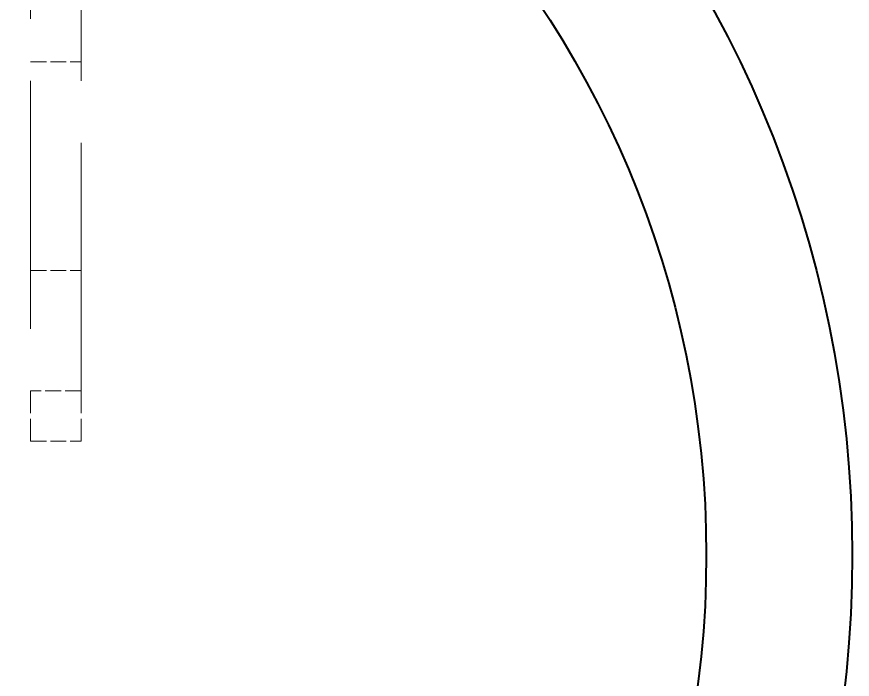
# Model space of a CAD drawing. Header units: millimetres. Extents: x 0 to 5945, y 0 to 4205.
# Drawn here: x 2667.95 to 2700.99, y 1929.9 to 1956.09 of the extents above; entities that cross this region are included whole.
import ezdxf

# ---------------------------------------------------------------- set-up
doc = ezdxf.new("R2010")
doc.units = ezdxf.units.MM
doc.header["$LTSCALE"] = 5
doc.linetypes.add('DASHED', pattern=[0.2067, 0.1654, -0.0413])
for name, color, linetype, lineweight in [('가려진 것(ISO)', 2, 'DASHED', 18), ('가려진 좁은 것(ISO)', 2, 'DASHED', 18), ('가시적인 것(ISO)', 3, 'Continuous', 40)]:
    doc.layers.add(name, color=color, linetype=linetype, lineweight=lineweight)

msp = doc.modelspace()

# ---------------------------------------------------------------- linework, layer by layer
at = {"layer": '가려진 것(ISO)', "ltscale": 11.852927}
for p, q in [((2668.4931, 1990.3118), (2668.4931, 1941.3118)), ((2670.4931, 1941.3118), (2670.4931, 1990.3118))]:
    msp.add_line(p, q, dxfattribs=at)
at = {"layer": '가려진 것(ISO)', "ltscale": 0.761779}
for p, q in [((2668.4931, 1946.0618), (2670.4931, 1946.0618)), ((2670.4931, 1941.3118), (2668.4931, 1941.3118)), ((2668.4931, 1939.3118), (2670.4931, 1939.3118))]:
    msp.add_line(p, q, dxfattribs=at)
at = {"layer": '가려진 것(ISO)', "ltscale": 1.077359}
for p, q in [((2668.4931, 1941.3118), (2668.4931, 1939.3118)), ((2670.4931, 1939.3118), (2670.4931, 1941.3118))]:
    msp.add_line(p, q, dxfattribs=at)
at = {"layer": '가려진 좁은 것(ISO)', "ltscale": 0.761779}
msp.add_line((2668.4931, 1954.3118), (2670.4931, 1954.3118), dxfattribs=at)
at = {"layer": '가시적인 것(ISO)'}
for radius in [45, 39.2265]:
    msp.add_circle((2655.9931, 1934.8118), radius, dxfattribs=at)

doc.saveas('drawing.dxf')
